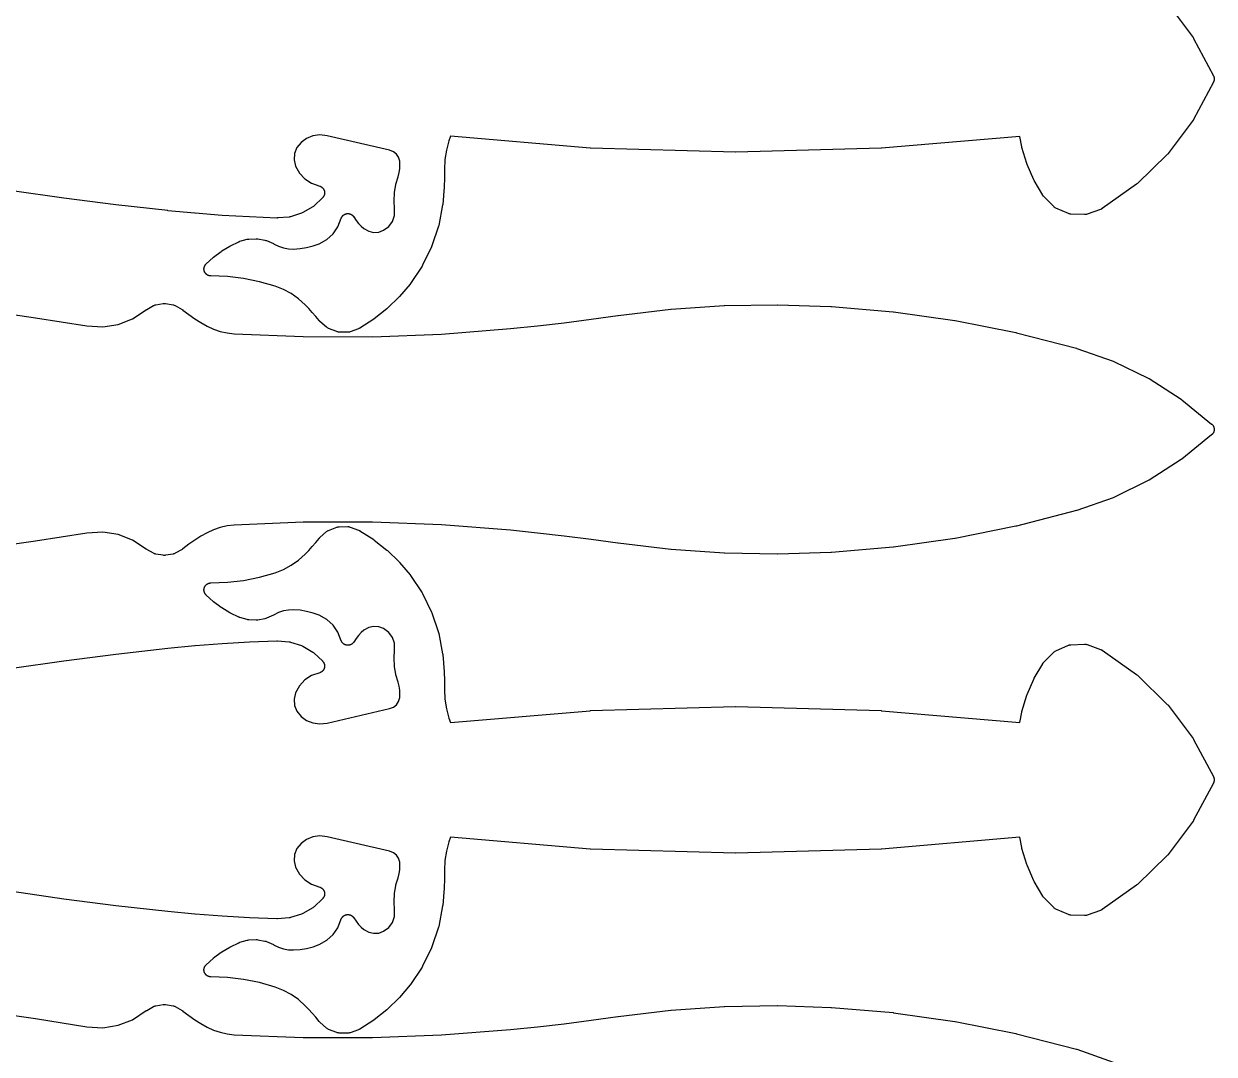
# Model space of a CAD drawing. Header units: metres. Extents: x 0 to 3000, y 0 to 1200.
# Drawn here: x 339.7 to 679.3, y 294 to 588 of the extents above; entities that cross this region are included whole.
import ezdxf

# ---------------------------------------------------------------- set-up
doc = ezdxf.new("R2010")
doc.units = ezdxf.units.M

msp = doc.modelspace()

# ---------------------------------------------------------------- linework, layer by layer
at = {"color": 1}
for points in [[(666.12, 593.58), (673.28, 584.05), (673.36, 583.92), (673.44, 583.79), (679.06, 573.2), (679.1, 573.12), (679.14, 573.03), (679.15, 573.03), (679.15, 573.02), (679.18, 572.93), (679.21, 572.85), (679.21, 572.84), (679.21, 572.84), (679.24, 572.75), (679.26, 572.66), (679.26, 572.65), (679.26, 572.65), (679.27, 572.56), (679.29, 572.46), (679.29, 572.46), (679.29, 572.45), (679.29, 572.36), (679.3, 572.27), (679.3, 572.26), (679.3, 572.26), (679.29, 572.16), (679.29, 572.07), (679.29, 572.07), (679.29, 572.06), (679.27, 571.97), (679.26, 571.88), (679.26, 571.87), (679.26, 571.87), (679.24, 571.78), (679.21, 571.69), (679.21, 571.68), (679.21, 571.68), (679.18, 571.59), (679.15, 571.5), (679.15, 571.5), (679.14, 571.49), (679.1, 571.41), (679.06, 571.32), (673.44, 560.74), (673.36, 560.6), (673.28, 560.48), (666.12, 550.95), (666.03, 550.83), (665.92, 550.71), (657.38, 542.4), (657.26, 542.3), (657.14, 542.2), (647.36, 535.28), (647.3, 535.24), (647.23, 535.2), (647.21, 535.19), (647.19, 535.17), (647.13, 535.14), (647.06, 535.1), (647.04, 535.09), (647.02, 535.08), (646.95, 535.06), (646.88, 535.03), (643.08, 533.66), (642.9, 533.61), (642.71, 533.57), (642.52, 533.55), (642.33, 533.55), (638.43, 533.69), (638.25, 533.71), (638.06, 533.74), (637.88, 533.79), (637.71, 533.86), (634.13, 535.41), (633.96, 535.5), (633.8, 535.6), (633.65, 535.71), (633.51, 535.84), (630.67, 538.71), (630.64, 538.75), (630.6, 538.79), (630.57, 538.83), (630.54, 538.86), (630.51, 538.9), (630.47, 538.95), (630.45, 538.98), (630.43, 539.02), (630.4, 539.07), (630.37, 539.11), (627.94, 543.28), (627.84, 543.49), (625.91, 547.89), (625.83, 548.11), (624.43, 552.71), (624.38, 552.93), (623.84, 555.89), (584.36, 552.51), (584.25, 552.51), (542.86, 551.33), (542.75, 551.33), (501.36, 552.51), (501.25, 552.51), (461.45, 555.91), (460.94, 554.63), (460.23, 551.97), (459.82, 549.25), (459.71, 546.42), (459.71, 544.01), (459.71, 543.94), (459.63, 541.49), (459.63, 541.42), (459.46, 538.97), (459.45, 538.9), (459.19, 536.46), (459.18, 536.38), (459.17, 536.3), (458.06, 530.48), (457.99, 530.23), (456.13, 524.64), (456.03, 524.39), (453.44, 519.09), (453.31, 518.86), (450.03, 513.93), (450.02, 513.92), (450.01, 513.91), (449.96, 513.84), (449.91, 513.78), (449.9, 513.76), (449.89, 513.75), (446.89, 510.2), (446.76, 510.06), (443.43, 506.83), (443.28, 506.7), (439.65, 503.82), (439.5, 503.7), (435.59, 501.18), (435.57, 501.16), (435.54, 501.14), (435.48, 501.11), (435.42, 501.08), (435.39, 501.06), (435.36, 501.05), (435.3, 501.02), (435.25, 501), (435.21, 500.99), (435.18, 500.97), (432.8, 500.12), (432.62, 500.06), (432.45, 500.03), (432.27, 500.01), (432.09, 500), (429.63, 500.04), (429.46, 500.05), (429.28, 500.07), (429.11, 500.11), (428.94, 500.17), (426.65, 501.05), (426.48, 501.12), (426.32, 501.21), (426.18, 501.31), (426.04, 501.42), (424.14, 503.1), (424.09, 503.15), (424.04, 503.2), (424.02, 503.22), (424, 503.24), (423.95, 503.29), (423.91, 503.34), (422.95, 504.53), (421.98, 505.67), (420.97, 506.78), (419.96, 507.83), (418.05, 509.56), (415.99, 511.01), (413.78, 512.21), (411.41, 513.15), (406.94, 514.42), (402.37, 515.33), (397.75, 515.88), (393, 516.05), (393, 516.05), (393, 516.05), (392.9, 516.06), (392.81, 516.06), (392.8, 516.07), (392.8, 516.07), (392.71, 516.08), (392.61, 516.1), (392.61, 516.1), (392.61, 516.1), (392.52, 516.13), (392.42, 516.16), (392.42, 516.16), (392.42, 516.16), (392.33, 516.19), (392.24, 516.23), (392.24, 516.23), (392.24, 516.23), (392.15, 516.27), (392.07, 516.32), (392.06, 516.32), (392.06, 516.32), (391.98, 516.37), (391.9, 516.42), (391.9, 516.43), (391.9, 516.43), (391.82, 516.49), (391.75, 516.55), (391.75, 516.55), (391.75, 516.55), (391.68, 516.62), (391.61, 516.68), (391.61, 516.69), (391.6, 516.69), (391.54, 516.76), (391.48, 516.83), (391.48, 516.84), (391.48, 516.84), (391.43, 516.92), (391.37, 517), (391.37, 517), (391.37, 517), (391.32, 517.08), (391.28, 517.17), (391.28, 517.17), (391.27, 517.17), (391.24, 517.26), (391.2, 517.35), (391.2, 517.35), (391.2, 517.35), (391.17, 517.44), (391.14, 517.54), (391.14, 517.54), (391.14, 517.54), (391.12, 517.63), (391.1, 517.73), (391.1, 517.73), (391.1, 517.73), (391.09, 517.83), (391.08, 517.92), (391.08, 517.93), (391.08, 517.93), (391.08, 518.02), (391.07, 518.12), (391.07, 518.12), (391.07, 518.12), (391.08, 518.22), (391.09, 518.31), (391.09, 518.32), (391.09, 518.32), (391.11, 518.41), (391.13, 518.51), (391.13, 518.51), (391.13, 518.51), (391.15, 518.6), (391.18, 518.7), (391.18, 518.7), (391.18, 518.7), (391.22, 518.79), (391.25, 518.88), (391.26, 518.88), (391.26, 518.88), (391.3, 518.97), (391.34, 519.05), (391.35, 519.05), (391.35, 519.06), (391.4, 519.14), (391.45, 519.22), (391.45, 519.22), (391.45, 519.22), (391.51, 519.3), (391.57, 519.37), (391.58, 519.37), (391.58, 519.37), (391.64, 519.44), (391.71, 519.51), (391.71, 519.51), (391.72, 519.51), (393.68, 521.34), (393.84, 521.46), (395.97, 523.07), (396.14, 523.19), (398.43, 524.57), (398.6, 524.67), (401.03, 525.82), (401.09, 525.84), (401.15, 525.87), (401.18, 525.88), (401.21, 525.89), (401.27, 525.91), (401.34, 525.94), (403.39, 526.52), (403.62, 526.57), (403.85, 526.59), (405.95, 526.69), (406.18, 526.69), (406.41, 526.66), (408.48, 526.27), (408.7, 526.21), (408.92, 526.13), (410.87, 525.27), (410.91, 525.25), (410.96, 525.23), (412.38, 524.52), (413.75, 524.06), (415.17, 523.79), (416.65, 523.73), (418.51, 523.86), (420.37, 524.16), (422.19, 524.64), (423.9, 525.26), (426.1, 526.49), (427.89, 528.12), (429.27, 530.1), (430.26, 532.59), (430.28, 532.62), (430.29, 532.65), (430.32, 532.71), (430.34, 532.77), (430.36, 532.8), (430.37, 532.82), (430.41, 532.88), (430.44, 532.94), (430.46, 532.96), (430.48, 532.99), (430.52, 533.04), (430.56, 533.1), (430.58, 533.12), (430.6, 533.14), (430.64, 533.19), (430.69, 533.25), (430.71, 533.27), (430.73, 533.29), (430.78, 533.33), (430.83, 533.38), (430.86, 533.4), (430.88, 533.42), (430.93, 533.46), (430.99, 533.5), (431.01, 533.51), (431.04, 533.53), (431.1, 533.57), (431.16, 533.6), (431.18, 533.61), (431.21, 533.63), (431.27, 533.66), (431.33, 533.69), (431.36, 533.7), (431.39, 533.71), (431.45, 533.73), (431.52, 533.76), (431.54, 533.76), (431.57, 533.77), (431.64, 533.79), (431.71, 533.81), (431.73, 533.81), (431.76, 533.82), (431.83, 533.83), (431.9, 533.84), (431.93, 533.84), (431.96, 533.84), (432.03, 533.85), (432.1, 533.85), (432.12, 533.85), (432.15, 533.85), (432.22, 533.84), (432.29, 533.84), (432.32, 533.84), (432.35, 533.84), (432.42, 533.83), (432.49, 533.82), (432.51, 533.81), (432.54, 533.8), (432.61, 533.79), (432.68, 533.77), (432.7, 533.76), (432.73, 533.75), (432.8, 533.73), (432.86, 533.71), (432.89, 533.69), (432.92, 533.68), (432.98, 533.65), (433.04, 533.63), (433.07, 533.61), (433.09, 533.6), (433.15, 533.56), (433.21, 533.53), (433.23, 533.51), (433.26, 533.49), (433.31, 533.45), (433.37, 533.41), (433.39, 533.39), (433.41, 533.37), (433.46, 533.33), (433.52, 533.28), (433.54, 533.26), (433.56, 533.24), (433.6, 533.19), (433.65, 533.14), (433.67, 533.11), (433.69, 533.09), (433.73, 533.04), (433.77, 532.98), (433.78, 532.96), (433.8, 532.93), (434.46, 531.91), (435.15, 531.04), (435.92, 530.24), (436.7, 529.58), (438.08, 528.81), (439.49, 528.49), (440.94, 528.57), (442.33, 529.08), (443.79, 530.17), (444.82, 531.6), (445.39, 533.27), (445.44, 535.3), (445.3, 537.35), (445.3, 537.58), (445.41, 539.72), (445.43, 539.95), (445.79, 542.07), (445.84, 542.29), (446.44, 544.35), (446.79, 545.55), (446.96, 546.65), (447, 547.77), (446.91, 548.79), (446.56, 549.92), (445.96, 550.8), (445.13, 551.47), (443.97, 551.93), (426.2, 556.06), (424.1, 556.28), (422.16, 556.01), (420.35, 555.29), (418.76, 554.15), (417.58, 552.68), (416.93, 551), (416.8, 549.2), (417.23, 547.37), (418.33, 545.39), (419.87, 543.74), (421.76, 542.5), (424.16, 541.66), (424.23, 541.63), (424.31, 541.6), (424.33, 541.6), (424.34, 541.59), (424.41, 541.55), (424.49, 541.51), (424.5, 541.51), (424.51, 541.5), (424.58, 541.45), (424.65, 541.41), (424.66, 541.4), (424.68, 541.39), (424.74, 541.34), (424.81, 541.29), (424.82, 541.28), (424.83, 541.27), (424.89, 541.21), (424.95, 541.15), (424.96, 541.14), (424.97, 541.13), (425.02, 541.07), (425.08, 541), (425.08, 540.99), (425.09, 540.98), (425.14, 540.91), (425.19, 540.84), (425.2, 540.83), (425.2, 540.82), (425.24, 540.74), (425.29, 540.67), (425.29, 540.66), (425.3, 540.64), (425.33, 540.57), (425.36, 540.49), (425.37, 540.48), (425.37, 540.46), (425.4, 540.38), (425.42, 540.3), (425.43, 540.29), (425.43, 540.28), (425.45, 540.19), (425.47, 540.11), (425.47, 540.1), (425.47, 540.08), (425.48, 540), (425.49, 539.92), (425.49, 539.9), (425.49, 539.89), (425.49, 539.8), (425.49, 539.72), (425.49, 539.71), (425.49, 539.69), (425.49, 539.61), (425.48, 539.52), (425.48, 539.51), (425.48, 539.5), (425.46, 539.41), (425.45, 539.33), (425.44, 539.32), (425.44, 539.3), (425.42, 539.22), (425.39, 539.14), (425.39, 539.13), (425.38, 539.11), (425.35, 539.04), (425.32, 538.96), (425.31, 538.95), (425.31, 538.93), (425.27, 538.86), (425.23, 538.78), (425.22, 538.77), (425.22, 538.76), (425.17, 538.69), (425.13, 538.62), (425.12, 538.61), (425.11, 538.6), (425.06, 538.53), (425.01, 538.47), (425, 538.45), (424.99, 538.44), (424.93, 538.38), (424.87, 538.32), (422.47, 536.06), (422.3, 535.91), (422.11, 535.79), (419.31, 534.13), (419.11, 534.03), (418.9, 533.95), (415.8, 532.96), (415.58, 532.9), (415.36, 532.87), (412.07, 532.6), (412.05, 532.6), (412.02, 532.59), (411.95, 532.59), (411.87, 532.59), (411.85, 532.59), (411.82, 532.59), (404.08, 532.89), (404.04, 532.89), (396.3, 533.34), (396.26, 533.34), (388.53, 533.94), (388.49, 533.94), (380.77, 534.68), (380.75, 534.69), (380.74, 534.69), (365.92, 536.36), (365.89, 536.37), (351.11, 538.26), (351.08, 538.26), (336.32, 540.38)], [(328.22, 506.26), (342.98, 504.14), (343.01, 504.14), (357.63, 501.82), (362.22, 501.56), (366.59, 502.25), (370.71, 503.84), (374.63, 506.42), (374.69, 506.45), (374.75, 506.49), (376.68, 507.58), (376.83, 507.66), (376.99, 507.72), (377.16, 507.77), (377.32, 507.81), (379.45, 508.17), (379.67, 508.2), (379.9, 508.2), (380.12, 508.17), (382.25, 507.81), (382.42, 507.77), (382.58, 507.72), (382.74, 507.66), (382.9, 507.58), (384.82, 506.49), (384.87, 506.46), (384.91, 506.44), (384.95, 506.41), (384.99, 506.38), (385.03, 506.35), (385.07, 506.32), (386.74, 505.02), (388.43, 503.83), (390.18, 502.73), (391.97, 501.74), (393.82, 500.88), (395.73, 500.24), (397.69, 499.8), (399.72, 499.57), (419.41, 498.75), (439.14, 498.72), (458.86, 499.48), (478.55, 501.02), (486.21, 501.82), (493.88, 502.71), (501.53, 503.69), (509.19, 504.75), (509.21, 504.75), (509.22, 504.76), (524.27, 506.55), (524.37, 506.56), (539.48, 507.59), (539.58, 507.59), (554.72, 507.86), (554.82, 507.86), (569.96, 507.37), (570.01, 507.37), (570.07, 507.36), (587.69, 505.85), (587.8, 505.84), (605.3, 503.35), (605.41, 503.33), (622.74, 499.88), (622.85, 499.85), (639.98, 495.44), (640.06, 495.41), (640.15, 495.39), (650.48, 491.75), (650.69, 491.66), (660.5, 486.88), (660.7, 486.76), (669.9, 480.88), (670.08, 480.74), (678.56, 473.81), (678.57, 473.81), (678.57, 473.81), (678.64, 473.74), (678.71, 473.68), (678.71, 473.68), (678.71, 473.67), (678.78, 473.6), (678.84, 473.53), (678.84, 473.53), (678.85, 473.53), (678.9, 473.45), (678.96, 473.38), (678.96, 473.37), (678.96, 473.37), (679.01, 473.29), (679.06, 473.21), (679.06, 473.2), (679.06, 473.2), (679.1, 473.12), (679.14, 473.03), (679.15, 473.03), (679.15, 473.02), (679.18, 472.93), (679.21, 472.85), (679.21, 472.84), (679.21, 472.84), (679.24, 472.75), (679.26, 472.66), (679.26, 472.65), (679.26, 472.65), (679.27, 472.56), (679.29, 472.46), (679.29, 472.46), (679.29, 472.45), (679.29, 472.36), (679.3, 472.27), (679.3, 472.26), (679.3, 472.26), (679.29, 472.16), (679.29, 472.07), (679.29, 472.07), (679.29, 472.06), (679.27, 471.97), (679.26, 471.88), (679.26, 471.87), (679.26, 471.87), (679.24, 471.78), (679.21, 471.69), (679.21, 471.68), (679.21, 471.68), (679.18, 471.59), (679.15, 471.5), (679.15, 471.5), (679.14, 471.49), (679.1, 471.41), (679.06, 471.32), (679.06, 471.32), (679.06, 471.32), (679.01, 471.23), (678.96, 471.15), (678.96, 471.15), (678.96, 471.15), (678.9, 471.07), (678.85, 471), (678.84, 470.99), (678.84, 470.99), (678.78, 470.92), (678.71, 470.85), (678.71, 470.85), (678.71, 470.84), (678.64, 470.78), (678.57, 470.72), (678.57, 470.72), (678.56, 470.71), (670.08, 463.78), (669.9, 463.65), (660.7, 457.76), (660.5, 457.65), (650.69, 452.86), (650.48, 452.77), (640.15, 449.14), (640.06, 449.11), (639.98, 449.09), (622.85, 444.67), (622.74, 444.65), (605.41, 441.19), (605.3, 441.17), (587.8, 438.68), (587.69, 438.67), (570.07, 437.16), (570.01, 437.16), (569.96, 437.15), (554.82, 436.66), (554.72, 436.66), (539.58, 436.93), (539.48, 436.94), (524.37, 437.97), (524.27, 437.98), (509.22, 439.77), (509.21, 439.77), (509.19, 439.77), (501.53, 440.84), (493.88, 441.81), (486.21, 442.7), (478.55, 443.5), (458.86, 445.05), (439.14, 445.81), (419.41, 445.78), (399.72, 444.95), (397.69, 444.72), (395.73, 444.28), (393.82, 443.64), (391.97, 442.79), (390.18, 441.79), (388.43, 440.69), (386.74, 439.51), (385.07, 438.2), (385.03, 438.17), (384.99, 438.14), (384.95, 438.12), (384.91, 438.09), (384.87, 438.06), (384.82, 438.04), (382.9, 436.94), (382.74, 436.87), (382.58, 436.8), (382.42, 436.75), (382.25, 436.71), (380.12, 436.35), (379.9, 436.32), (379.67, 436.32), (379.45, 436.35), (377.32, 436.71), (377.16, 436.75), (376.99, 436.8), (376.83, 436.87), (376.68, 436.94), (374.75, 438.04), (374.69, 438.07), (374.63, 438.11), (370.71, 440.68), (366.59, 442.28), (362.22, 442.97), (357.63, 442.7), (343.01, 440.38), (342.98, 440.38), (328.22, 438.26)], [(336.32, 404.14), (351.08, 406.26), (351.11, 406.26), (365.89, 408.16), (365.92, 408.16), (380.74, 409.84), (380.75, 409.84), (380.77, 409.84), (388.49, 410.58), (388.53, 410.59), (396.26, 411.18), (396.3, 411.18), (404.04, 411.63), (404.08, 411.63), (411.82, 411.93), (411.85, 411.93), (411.87, 411.93), (411.95, 411.93), (412.02, 411.93), (412.05, 411.93), (412.07, 411.93), (415.36, 411.65), (415.58, 411.62), (415.8, 411.56), (418.9, 410.57), (419.11, 410.49), (419.31, 410.39), (422.11, 408.74), (422.3, 408.61), (422.47, 408.47), (424.87, 406.2), (424.93, 406.14), (424.99, 406.08), (425, 406.07), (425.01, 406.06), (425.06, 405.99), (425.11, 405.93), (425.12, 405.92), (425.13, 405.9), (425.17, 405.83), (425.22, 405.76), (425.22, 405.75), (425.23, 405.74), (425.27, 405.66), (425.31, 405.59), (425.31, 405.58), (425.32, 405.56), (425.35, 405.49), (425.38, 405.41), (425.39, 405.39), (425.39, 405.38), (425.42, 405.3), (425.44, 405.22), (425.44, 405.21), (425.45, 405.19), (425.46, 405.11), (425.48, 405.03), (425.48, 405.01), (425.48, 405), (425.49, 404.92), (425.49, 404.83), (425.49, 404.82), (425.49, 404.8), (425.49, 404.72), (425.49, 404.64), (425.49, 404.62), (425.49, 404.61), (425.48, 404.52), (425.47, 404.44), (425.47, 404.43), (425.47, 404.41), (425.45, 404.33), (425.43, 404.25), (425.43, 404.23), (425.42, 404.22), (425.4, 404.14), (425.37, 404.06), (425.37, 404.05), (425.36, 404.03), (425.33, 403.96), (425.3, 403.88), (425.29, 403.87), (425.29, 403.85), (425.24, 403.78), (425.2, 403.71), (425.2, 403.7), (425.19, 403.68), (425.14, 403.61), (425.09, 403.55), (425.08, 403.53), (425.08, 403.52), (425.02, 403.46), (424.97, 403.39), (424.96, 403.38), (424.95, 403.37), (424.89, 403.32), (424.83, 403.26), (424.82, 403.25), (424.81, 403.24), (424.74, 403.19), (424.68, 403.13), (424.66, 403.13), (424.65, 403.12), (424.58, 403.07), (424.51, 403.03), (424.5, 403.02), (424.49, 403.01), (424.41, 402.97), (424.34, 402.93), (424.33, 402.93), (424.31, 402.92), (424.23, 402.89), (424.16, 402.86), (421.76, 402.02), (419.87, 400.78), (418.33, 399.13), (417.23, 397.15), (416.8, 395.32), (416.93, 393.52), (417.58, 391.84), (418.76, 390.37), (420.35, 389.23), (422.16, 388.51), (424.1, 388.24), (426.2, 388.47), (443.97, 392.59), (445.13, 393.05), (445.96, 393.72), (446.56, 394.6), (446.91, 395.73), (447, 396.76), (446.96, 397.87), (446.79, 398.98), (446.44, 400.17), (445.84, 402.23), (445.79, 402.46), (445.43, 404.57), (445.41, 404.8), (445.3, 406.94), (445.3, 407.18), (445.44, 409.23), (445.39, 411.25), (444.82, 412.92), (443.79, 414.36), (442.33, 415.45), (440.94, 415.95), (439.49, 416.04), (438.08, 415.72), (436.7, 414.94), (435.92, 414.28), (435.15, 413.48), (434.46, 412.61), (433.8, 411.59), (433.78, 411.57), (433.77, 411.54), (433.73, 411.49), (433.69, 411.43), (433.67, 411.41), (433.65, 411.39), (433.6, 411.34), (433.56, 411.28), (433.54, 411.26), (433.52, 411.24), (433.46, 411.2), (433.41, 411.15), (433.39, 411.13), (433.37, 411.11), (433.31, 411.07), (433.26, 411.03), (433.23, 411.01), (433.21, 411), (433.15, 410.96), (433.09, 410.93), (433.07, 410.91), (433.04, 410.9), (432.98, 410.87), (432.92, 410.84), (432.89, 410.83), (432.86, 410.82), (432.8, 410.79), (432.73, 410.77), (432.7, 410.76), (432.68, 410.75), (432.61, 410.74), (432.54, 410.72), (432.51, 410.71), (432.49, 410.71), (432.42, 410.7), (432.35, 410.69), (432.32, 410.69), (432.29, 410.68), (432.22, 410.68), (432.15, 410.67), (432.12, 410.68), (432.1, 410.67), (432.03, 410.68), (431.96, 410.68), (431.93, 410.68), (431.9, 410.69), (431.83, 410.7), (431.76, 410.71), (431.73, 410.71), (431.71, 410.72), (431.64, 410.74), (431.57, 410.75), (431.54, 410.76), (431.52, 410.77), (431.45, 410.79), (431.39, 410.81), (431.36, 410.83), (431.33, 410.84), (431.27, 410.87), (431.21, 410.9), (431.18, 410.91), (431.16, 410.92), (431.1, 410.96), (431.04, 410.99), (431.01, 411.01), (430.99, 411.03), (430.93, 411.07), (430.88, 411.11), (430.86, 411.13), (430.83, 411.14), (430.78, 411.19), (430.73, 411.24), (430.71, 411.26), (430.69, 411.28), (430.64, 411.33), (430.6, 411.38), (430.58, 411.4), (430.56, 411.42), (430.52, 411.48), (430.48, 411.54), (430.46, 411.56), (430.44, 411.58), (430.41, 411.64), (430.37, 411.7), (430.36, 411.73), (430.34, 411.75), (430.32, 411.82), (430.29, 411.88), (430.28, 411.91), (430.26, 411.93), (429.27, 414.42), (427.89, 416.41), (426.1, 418.03), (423.9, 419.26), (422.19, 419.88), (420.37, 420.36), (418.51, 420.67), (416.65, 420.8), (415.17, 420.73), (413.75, 420.47), (412.38, 420.01), (410.96, 419.29), (410.91, 419.28), (410.87, 419.25), (408.92, 418.39), (408.7, 418.31), (408.48, 418.25), (406.41, 417.87), (406.18, 417.84), (405.95, 417.84), (403.85, 417.93), (403.62, 417.95), (403.39, 418.01), (401.34, 418.59), (401.27, 418.61), (401.21, 418.63), (401.18, 418.64), (401.15, 418.65), (401.09, 418.68), (401.03, 418.71), (398.6, 419.86), (398.43, 419.95), (396.14, 421.34), (395.97, 421.45), (393.84, 423.06), (393.68, 423.19), (391.72, 425.01), (391.71, 425.01), (391.71, 425.01), (391.64, 425.08), (391.58, 425.15), (391.58, 425.15), (391.57, 425.15), (391.51, 425.23), (391.45, 425.3), (391.45, 425.3), (391.45, 425.31), (391.4, 425.39), (391.35, 425.47), (391.35, 425.47), (391.34, 425.47), (391.3, 425.56), (391.26, 425.64), (391.26, 425.64), (391.25, 425.65), (391.22, 425.73), (391.18, 425.82), (391.18, 425.83), (391.18, 425.83), (391.15, 425.92), (391.13, 426.01), (391.13, 426.01), (391.13, 426.02), (391.11, 426.11), (391.09, 426.2), (391.09, 426.21), (391.09, 426.21), (391.08, 426.3), (391.07, 426.4), (391.07, 426.4), (391.07, 426.41), (391.08, 426.5), (391.08, 426.6), (391.08, 426.6), (391.08, 426.6), (391.09, 426.7), (391.1, 426.79), (391.1, 426.79), (391.1, 426.8), (391.12, 426.89), (391.14, 426.98), (391.14, 426.99), (391.14, 426.99), (391.17, 427.08), (391.2, 427.17), (391.2, 427.17), (391.2, 427.18), (391.24, 427.26), (391.27, 427.35), (391.28, 427.35), (391.28, 427.36), (391.32, 427.44), (391.37, 427.52), (391.37, 427.53), (391.37, 427.53), (391.43, 427.61), (391.48, 427.68), (391.48, 427.69), (391.48, 427.69), (391.54, 427.76), (391.6, 427.84), (391.61, 427.84), (391.61, 427.84), (391.68, 427.91), (391.75, 427.97), (391.75, 427.97), (391.75, 427.98), (391.82, 428.04), (391.9, 428.1), (391.9, 428.1), (391.9, 428.1), (391.98, 428.15), (392.06, 428.2), (392.06, 428.2), (392.07, 428.21), (392.15, 428.25), (392.24, 428.29), (392.24, 428.29), (392.24, 428.3), (392.33, 428.33), (392.42, 428.37), (392.42, 428.37), (392.42, 428.37), (392.52, 428.4), (392.61, 428.42), (392.61, 428.42), (392.61, 428.42), (392.71, 428.44), (392.8, 428.46), (392.8, 428.46), (392.81, 428.46), (392.9, 428.47), (393, 428.48), (393, 428.48), (393, 428.48), (397.75, 428.65), (402.37, 429.19), (406.94, 430.1), (411.41, 431.38), (413.78, 432.32), (415.99, 433.52), (418.05, 434.97), (419.96, 436.69), (420.97, 437.74), (421.98, 438.85), (422.95, 439.99), (423.91, 441.18), (423.95, 441.23), (424, 441.28), (424.02, 441.3), (424.04, 441.33), (424.09, 441.37), (424.14, 441.42), (426.04, 443.1), (426.18, 443.22), (426.32, 443.32), (426.48, 443.4), (426.65, 443.47), (428.94, 444.36), (429.11, 444.41), (429.28, 444.45), (429.46, 444.48), (429.63, 444.49), (432.09, 444.52), (432.27, 444.52), (432.45, 444.5), (432.62, 444.46), (432.8, 444.41), (435.18, 443.55), (435.21, 443.54), (435.25, 443.53), (435.3, 443.5), (435.3, 443.5), (435.36, 443.48), (435.39, 443.46), (435.42, 443.45), (435.48, 443.41), (435.54, 443.38), (435.57, 443.37), (435.59, 443.35), (439.5, 440.82), (439.65, 440.71), (443.28, 437.82), (443.43, 437.69), (446.76, 434.46), (446.89, 434.32), (449.89, 430.77), (449.9, 430.76), (449.91, 430.75), (449.96, 430.68), (450.01, 430.62), (450.02, 430.6), (450.03, 430.59), (453.31, 425.66), (453.44, 425.43), (456.03, 420.13), (456.13, 419.89), (457.99, 414.3), (458.06, 414.04), (459.17, 408.23), (459.18, 408.14), (459.19, 408.06), (459.45, 405.62), (459.46, 405.55), (459.63, 403.11), (459.63, 403.04), (459.71, 400.59), (459.71, 400.52), (459.71, 398.1), (459.82, 395.27), (460.23, 392.55), (460.94, 389.9), (461.45, 388.61), (501.25, 392.01), (501.36, 392.02), (542.75, 393.19), (542.86, 393.19), (584.25, 392.02), (584.36, 392.01), (623.84, 388.64), (624.38, 391.59), (624.43, 391.82), (625.83, 396.42), (625.91, 396.63), (627.84, 401.04), (627.94, 401.25), (630.37, 405.41), (630.4, 405.46), (630.43, 405.51), (630.45, 405.54), (630.47, 405.58), (630.51, 405.62), (630.54, 405.66), (630.57, 405.7), (630.6, 405.73), (630.64, 405.77), (630.67, 405.81), (633.51, 408.68), (633.65, 408.81), (633.8, 408.93), (633.96, 409.03), (634.13, 409.11), (637.71, 410.67), (637.88, 410.73), (638.06, 410.78), (638.25, 410.82), (638.43, 410.83), (642.33, 410.98), (642.52, 410.97), (642.71, 410.95), (642.9, 410.92), (643.08, 410.86), (646.88, 409.5), (646.95, 409.47), (647.02, 409.44), (647.04, 409.43), (647.06, 409.42), (647.13, 409.38), (647.19, 409.35), (647.21, 409.34), (647.23, 409.33), (647.3, 409.29), (647.36, 409.25), (657.14, 402.32), (657.26, 402.22), (657.38, 402.12), (665.92, 393.81), (666.03, 393.7), (666.12, 393.58), (673.28, 384.05), (673.36, 383.92), (673.44, 383.79), (679.06, 373.2), (679.1, 373.12), (679.14, 373.03), (679.15, 373.03), (679.15, 373.02), (679.18, 372.93), (679.21, 372.85), (679.21, 372.84), (679.21, 372.84), (679.24, 372.75), (679.26, 372.66), (679.26, 372.65), (679.26, 372.65), (679.27, 372.56), (679.29, 372.46), (679.29, 372.46), (679.29, 372.45), (679.29, 372.36), (679.3, 372.27), (679.3, 372.26), (679.3, 372.26), (679.29, 372.16), (679.29, 372.07), (679.29, 372.07), (679.29, 372.06), (679.27, 371.97), (679.26, 371.88), (679.26, 371.87), (679.26, 371.87), (679.24, 371.78), (679.21, 371.69), (679.21, 371.68), (679.21, 371.68), (679.18, 371.59), (679.15, 371.5), (679.15, 371.5), (679.14, 371.49), (679.1, 371.41), (679.06, 371.32), (673.44, 360.74), (673.36, 360.6), (673.28, 360.48), (666.12, 350.95), (666.03, 350.83), (665.92, 350.71), (657.38, 342.4), (657.26, 342.3), (657.14, 342.2), (647.36, 335.28), (647.3, 335.24), (647.23, 335.2), (647.21, 335.19), (647.19, 335.17), (647.13, 335.14), (647.06, 335.1), (647.04, 335.09), (647.02, 335.08), (646.95, 335.06), (646.88, 335.03), (643.08, 333.66), (642.9, 333.61), (642.71, 333.57), (642.52, 333.55), (642.33, 333.55), (638.43, 333.69), (638.25, 333.71), (638.06, 333.74), (637.88, 333.79), (637.71, 333.86), (634.13, 335.41), (633.96, 335.5), (633.8, 335.6), (633.65, 335.71), (633.51, 335.84), (630.67, 338.71), (630.64, 338.75), (630.6, 338.79), (630.57, 338.83), (630.54, 338.86), (630.51, 338.9), (630.47, 338.95), (630.45, 338.98), (630.43, 339.02), (630.4, 339.07), (630.37, 339.11), (627.94, 343.28), (627.84, 343.49), (625.91, 347.89), (625.83, 348.11), (624.43, 352.71), (624.38, 352.93), (623.84, 355.89), (584.36, 352.51), (584.25, 352.51), (542.86, 351.33), (542.75, 351.33), (501.36, 352.51), (501.25, 352.51), (461.45, 355.91), (460.94, 354.63), (460.23, 351.97), (459.82, 349.25), (459.71, 346.42), (459.71, 344.01), (459.71, 343.94), (459.63, 341.49), (459.63, 341.42), (459.46, 338.97), (459.45, 338.9), (459.19, 336.46), (459.18, 336.38), (459.17, 336.3), (458.06, 330.48), (457.99, 330.23), (456.13, 324.64), (456.03, 324.39), (453.44, 319.09), (453.31, 318.86), (450.03, 313.93), (450.02, 313.92), (450.01, 313.91), (449.96, 313.84), (449.91, 313.78), (449.9, 313.76), (449.89, 313.75), (446.89, 310.2), (446.76, 310.06), (443.43, 306.83), (443.28, 306.7), (439.65, 303.82), (439.5, 303.7), (435.59, 301.18), (435.57, 301.16), (435.54, 301.14), (435.48, 301.11), (435.42, 301.08), (435.39, 301.06), (435.36, 301.05), (435.3, 301.02), (435.25, 301), (435.21, 300.99), (435.18, 300.97), (432.8, 300.12), (432.62, 300.06), (432.45, 300.03), (432.27, 300.01), (432.09, 300), (429.63, 300.04), (429.46, 300.05), (429.28, 300.07), (429.11, 300.11), (428.94, 300.17), (426.65, 301.05), (426.48, 301.12), (426.32, 301.21), (426.18, 301.31), (426.04, 301.42), (424.14, 303.1), (424.09, 303.15), (424.04, 303.2), (424.02, 303.22), (424, 303.24), (423.95, 303.29), (423.91, 303.34), (422.95, 304.53), (421.98, 305.67), (420.97, 306.78), (419.96, 307.83), (418.05, 309.56), (415.99, 311.01), (413.78, 312.21), (411.41, 313.15), (406.94, 314.42), (402.37, 315.33), (397.75, 315.88), (393, 316.05), (393, 316.05), (393, 316.05), (392.9, 316.06), (392.81, 316.06), (392.8, 316.07), (392.8, 316.07), (392.71, 316.08), (392.61, 316.1), (392.61, 316.1), (392.61, 316.1), (392.52, 316.13), (392.42, 316.16), (392.42, 316.16), (392.42, 316.16), (392.33, 316.19), (392.24, 316.23), (392.24, 316.23), (392.24, 316.23), (392.15, 316.27), (392.07, 316.32), (392.06, 316.32), (392.06, 316.32), (391.98, 316.37), (391.9, 316.42), (391.9, 316.43), (391.9, 316.43), (391.82, 316.49), (391.75, 316.55), (391.75, 316.55), (391.75, 316.55), (391.68, 316.62), (391.61, 316.68), (391.61, 316.69), (391.6, 316.69), (391.54, 316.76), (391.48, 316.83), (391.48, 316.84), (391.48, 316.84), (391.43, 316.92), (391.37, 317), (391.37, 317), (391.37, 317), (391.32, 317.08), (391.28, 317.17), (391.28, 317.17), (391.27, 317.17), (391.24, 317.26), (391.2, 317.35), (391.2, 317.35), (391.2, 317.35), (391.17, 317.44), (391.14, 317.54), (391.14, 317.54), (391.14, 317.54), (391.12, 317.63), (391.1, 317.73), (391.1, 317.73), (391.1, 317.73), (391.09, 317.83), (391.08, 317.92), (391.08, 317.93), (391.08, 317.93), (391.08, 318.02), (391.07, 318.12), (391.07, 318.12), (391.07, 318.12), (391.08, 318.22), (391.09, 318.31), (391.09, 318.32), (391.09, 318.32), (391.11, 318.41), (391.13, 318.51), (391.13, 318.51), (391.13, 318.51), (391.15, 318.6), (391.18, 318.7), (391.18, 318.7), (391.18, 318.7), (391.22, 318.79), (391.25, 318.88), (391.26, 318.88), (391.26, 318.88), (391.3, 318.97), (391.34, 319.05), (391.35, 319.05), (391.35, 319.06), (391.4, 319.14), (391.45, 319.22), (391.45, 319.22), (391.45, 319.22), (391.51, 319.3), (391.57, 319.37), (391.58, 319.37), (391.58, 319.37), (391.64, 319.44), (391.71, 319.51), (391.71, 319.51), (391.72, 319.51), (393.68, 321.34), (393.84, 321.46), (395.97, 323.07), (396.14, 323.19), (398.43, 324.57), (398.6, 324.67), (401.03, 325.82), (401.09, 325.84), (401.15, 325.87), (401.18, 325.88), (401.21, 325.89), (401.27, 325.91), (401.34, 325.94), (403.39, 326.52), (403.62, 326.57), (403.85, 326.59), (405.95, 326.69), (406.18, 326.69), (406.41, 326.66), (408.48, 326.27), (408.7, 326.21), (408.92, 326.13), (410.87, 325.27), (410.91, 325.25), (410.96, 325.23), (412.38, 324.52), (413.75, 324.06), (415.17, 323.79), (416.65, 323.73), (418.51, 323.86), (420.37, 324.16), (422.19, 324.64), (423.9, 325.26), (426.1, 326.49), (427.89, 328.12), (429.27, 330.1), (430.26, 332.59), (430.28, 332.62), (430.29, 332.65), (430.32, 332.71), (430.34, 332.77), (430.36, 332.8), (430.37, 332.82), (430.41, 332.88), (430.44, 332.94), (430.46, 332.96), (430.48, 332.99), (430.52, 333.04), (430.56, 333.1), (430.58, 333.12), (430.6, 333.14), (430.64, 333.19), (430.69, 333.25), (430.71, 333.27), (430.73, 333.29), (430.78, 333.33), (430.83, 333.38), (430.86, 333.4), (430.88, 333.42), (430.93, 333.46), (430.99, 333.5), (431.01, 333.51), (431.04, 333.53), (431.1, 333.57), (431.16, 333.6), (431.18, 333.61), (431.21, 333.63), (431.27, 333.66), (431.33, 333.69), (431.36, 333.7), (431.39, 333.71), (431.45, 333.73), (431.52, 333.76), (431.54, 333.76), (431.57, 333.77), (431.64, 333.79), (431.71, 333.81), (431.73, 333.81), (431.76, 333.82), (431.83, 333.83), (431.9, 333.84), (431.93, 333.84), (431.96, 333.84), (432.03, 333.85), (432.1, 333.85), (432.12, 333.85), (432.15, 333.85), (432.22, 333.84), (432.29, 333.84), (432.32, 333.84), (432.35, 333.84), (432.42, 333.83), (432.49, 333.82), (432.51, 333.81), (432.54, 333.8), (432.61, 333.79), (432.68, 333.77), (432.7, 333.76), (432.73, 333.75), (432.8, 333.73), (432.86, 333.71), (432.89, 333.69), (432.92, 333.68), (432.98, 333.65), (433.04, 333.63), (433.07, 333.61), (433.09, 333.6), (433.15, 333.56), (433.21, 333.53), (433.23, 333.51), (433.26, 333.49), (433.31, 333.45), (433.37, 333.41), (433.39, 333.39), (433.41, 333.37), (433.46, 333.33), (433.52, 333.28), (433.54, 333.26), (433.56, 333.24), (433.6, 333.19), (433.65, 333.14), (433.67, 333.11), (433.69, 333.09), (433.73, 333.04), (433.77, 332.98), (433.78, 332.96), (433.8, 332.93), (434.46, 331.91), (435.15, 331.04), (435.92, 330.24), (436.7, 329.58), (438.08, 328.81), (439.49, 328.49), (440.94, 328.57), (442.33, 329.08), (443.79, 330.17), (444.82, 331.6), (445.39, 333.27), (445.44, 335.3), (445.3, 337.35), (445.3, 337.58), (445.41, 339.72), (445.43, 339.95), (445.79, 342.07), (445.84, 342.29), (446.44, 344.35), (446.79, 345.55), (446.96, 346.65), (447, 347.77), (446.91, 348.79), (446.56, 349.92), (445.96, 350.8), (445.13, 351.47), (443.97, 351.93), (426.2, 356.06), (424.1, 356.28), (422.16, 356.01), (420.35, 355.29), (418.76, 354.15), (417.58, 352.68), (416.93, 351), (416.8, 349.2), (417.23, 347.37), (418.33, 345.39), (419.87, 343.74), (421.76, 342.5), (424.16, 341.66), (424.23, 341.63), (424.31, 341.6), (424.33, 341.6), (424.34, 341.59), (424.41, 341.55), (424.49, 341.51), (424.5, 341.51), (424.51, 341.5), (424.58, 341.45), (424.65, 341.41), (424.66, 341.4), (424.68, 341.39), (424.74, 341.34), (424.81, 341.29), (424.82, 341.28), (424.83, 341.27), (424.89, 341.21), (424.95, 341.15), (424.96, 341.14), (424.97, 341.13), (425.02, 341.07), (425.08, 341), (425.08, 340.99), (425.09, 340.98), (425.14, 340.91), (425.19, 340.84), (425.2, 340.83), (425.2, 340.82), (425.24, 340.74), (425.29, 340.67), (425.29, 340.66), (425.3, 340.64), (425.33, 340.57), (425.36, 340.49), (425.37, 340.48), (425.37, 340.46), (425.4, 340.38), (425.42, 340.3), (425.43, 340.29), (425.43, 340.28), (425.45, 340.19), (425.47, 340.11), (425.47, 340.1), (425.47, 340.08), (425.48, 340), (425.49, 339.92), (425.49, 339.9), (425.49, 339.89), (425.49, 339.8), (425.49, 339.72), (425.49, 339.71), (425.49, 339.69), (425.49, 339.61), (425.48, 339.52), (425.48, 339.51), (425.48, 339.5), (425.46, 339.41), (425.45, 339.33), (425.44, 339.32), (425.44, 339.3), (425.42, 339.22), (425.39, 339.14), (425.39, 339.13), (425.38, 339.11), (425.35, 339.04), (425.32, 338.96), (425.31, 338.95), (425.31, 338.93), (425.27, 338.86), (425.23, 338.78), (425.22, 338.77), (425.22, 338.76), (425.17, 338.69), (425.13, 338.62), (425.12, 338.61), (425.11, 338.6), (425.06, 338.53), (425.01, 338.47), (425, 338.45), (424.99, 338.44), (424.93, 338.38), (424.87, 338.32), (422.47, 336.06), (422.3, 335.91), (422.11, 335.79), (419.31, 334.13), (419.11, 334.03), (418.9, 333.95), (415.8, 332.96), (415.58, 332.9), (415.36, 332.87), (412.07, 332.6), (412.05, 332.6), (412.02, 332.59), (411.95, 332.59), (411.87, 332.59), (411.85, 332.59), (411.82, 332.59), (404.08, 332.89), (404.04, 332.89), (396.3, 333.34), (396.26, 333.34), (388.53, 333.94), (388.49, 333.94), (380.77, 334.68), (380.75, 334.69), (380.74, 334.69), (365.92, 336.36), (365.89, 336.37), (351.11, 338.26), (351.08, 338.26), (336.32, 340.38)], [(328.22, 306.26), (342.98, 304.14), (343.01, 304.14), (357.63, 301.82), (362.22, 301.56), (366.59, 302.25), (370.71, 303.84), (374.63, 306.42), (374.69, 306.45), (374.75, 306.49), (376.68, 307.58), (376.83, 307.66), (376.99, 307.72), (377.16, 307.77), (377.32, 307.81), (379.45, 308.17), (379.67, 308.2), (379.9, 308.2), (380.12, 308.17), (382.25, 307.81), (382.42, 307.77), (382.58, 307.72), (382.74, 307.66), (382.9, 307.58), (384.82, 306.49), (384.87, 306.46), (384.91, 306.44), (384.95, 306.41), (384.99, 306.38), (385.03, 306.35), (385.07, 306.32), (386.74, 305.02), (388.43, 303.83), (390.18, 302.73), (391.97, 301.74), (393.82, 300.88), (395.73, 300.24), (397.69, 299.8), (399.72, 299.57), (419.41, 298.75), (439.14, 298.72), (458.86, 299.48), (478.55, 301.02), (486.21, 301.82), (493.88, 302.71), (501.53, 303.69), (509.19, 304.75), (509.21, 304.75), (509.22, 304.76), (524.27, 306.55), (524.37, 306.56), (539.48, 307.59), (539.58, 307.59), (554.72, 307.86), (554.82, 307.86), (569.96, 307.37), (570.01, 307.37), (570.07, 307.36), (587.69, 305.85), (587.8, 305.84), (605.3, 303.35), (605.41, 303.33), (622.74, 299.88), (622.85, 299.85), (639.98, 295.44), (640.06, 295.41), (640.15, 295.39), (650.48, 291.75)]]:
    msp.add_lwpolyline(points, dxfattribs=at)

doc.saveas('drawing.dxf')
